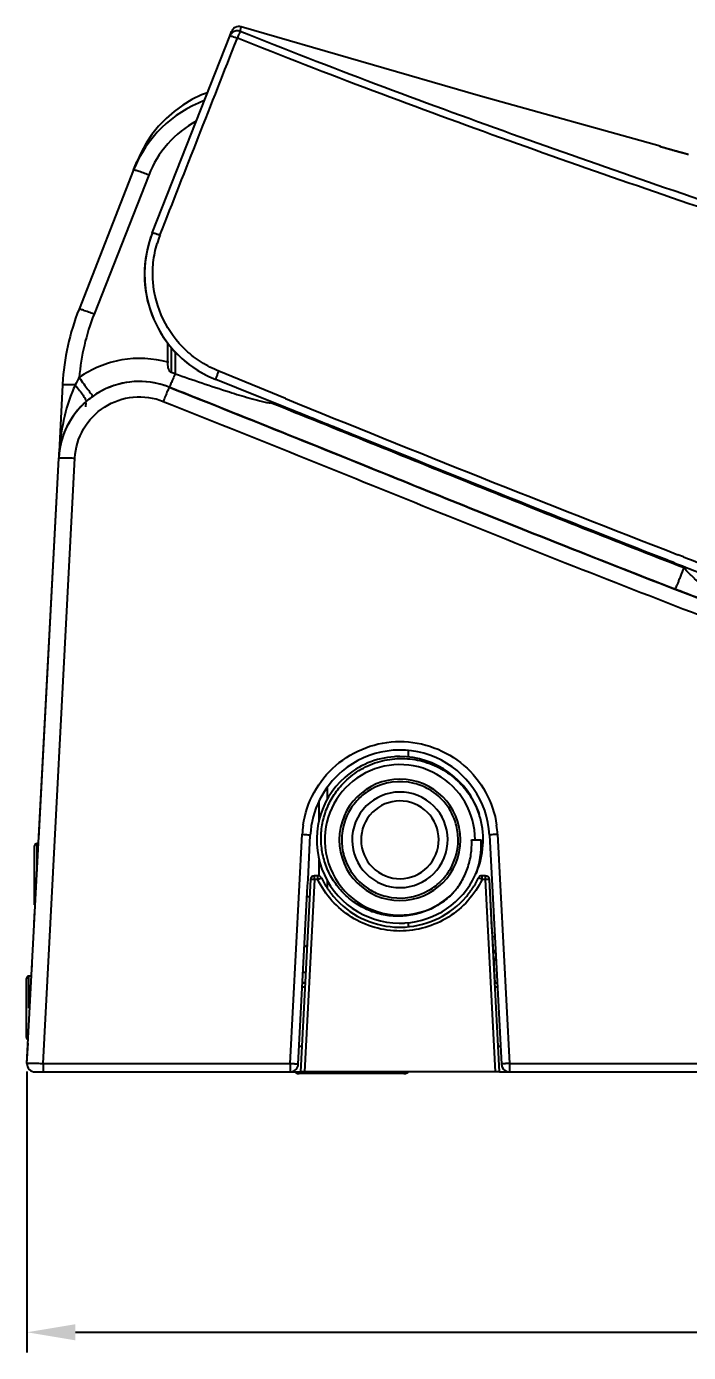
# Model space of a CAD drawing. Header units: millimetres. Extents: x 50 to 1286, y 47 to 781.
# Drawn here: x 50 to 131.9, y 47.5 to 211.5 of the extents above; entities that cross this region are included whole.
import ezdxf

# ---------------------------------------------------------------- set-up
doc = ezdxf.new("R2010")
doc.units = ezdxf.units.MM
doc.header["$LTSCALE"] = 20
doc.layers.add('00_COMPONENTS', color=7, linetype='Continuous')
doc.layers.add('____', color=7, linetype='Continuous')
doc.styles.add('유형1', font='gbeitc.shx', dxfattribs={"height": 8})
doc.dimstyles.new('ISO-25', dxfattribs={"dimtxt": 2.5, "dimasz": 3, "dimexe": 1.25, "dimexo": 0.5, "dimgap": 1, "dimtad": 3, "dimtoh": 1, "dimdsep": 46, "dimtxsty": '유형1', "dimcen": 2.5, "dimclrd": 5, "dimclre": 5, "dimclrt": 5, "dimadec": 0, "dimazin": 0, "dimtfac": 1, "dimtmove": 0, "dimatfit": 3, "dimfxl": 1, "dimarcsym": 0})

# ---------------------------------------------------------------- blocks, each defined once
blk = doc.blocks.new('*D1')
at = {"layer": '____', "color": 2, "lineweight": -2}
for p, q in [((582.05, 95.19), (582.05, 47.5)), ((50.09, 82.24), (50.09, 47.5)), ((56.09, 50), (576.05, 50))]:
    blk.add_line(p, q, dxfattribs=at)
at = {"layer": '____', "color": 2}
for points in [[(56.09, 51), (56.09, 49), (50.09, 50)], [(576.05, 51), (576.05, 49), (582.05, 50)]]:
    blk.add_solid(points, dxfattribs=at)
at = {"layer": 'Defpoints', "color": 0}
for p in [(582.05, 96.19), (50.09, 83.24), (582.05, 50)]:
    blk.add_point(p, dxfattribs=at)
at = {"layer": '____', "color": 2, "insert": (316.07, 55), "char_height": 8, "attachment_point": 5, "style": '유형1'}
blk.add_mtext('532', dxfattribs=at)

msp = doc.modelspace()

# ---------------------------------------------------------------- linework, layer by layer
at = {"layer": '00_COMPONENTS', "color": 7, "linetype": 'Continuous'}
for p, q in [((65.64, 186.034), (75.175, 210.287)), ((75.175, 210.287), (75.388, 210.831)), ((75.388, 210.831), (75.175, 210.287)), ((76.602, 211.424), (76.602, 211.424)), ((72.419, 203.277), (71.694, 203.002)), ((128.437, 196.658), (128.437, 196.658)), ((63.29, 193.723), (56.528, 176.522)), ((63.29, 193.723), (63.683, 194.721)), ((63.683, 194.721), (63.29, 193.721)), ((65.6, 185.932), (65.64, 186.034)), ((54.489, 167.118), (54.016, 158.097)), ((54.489, 167.118), (54.016, 158.097)), ((54.489, 167.118), (54.489, 167.118)), ((57.378, 164.921), (57.352, 164.43)), ((80.215, 164.957), (80.597, 164.957)), ((50.088, 83.245), (54.016, 158.097)), ((51.546, 111.037), (54.016, 158.097)), ((97.233, 121.936), (97.233, 121.138)), ((87.233, 117.374), (87.233, 115.894)), ((51.033, 110.087), (51.033, 110.142)), ((51.033, 110.105), (51.033, 110.132)), ((51.033, 106.492), (51.033, 110.105)), ((51.033, 106.492), (51.033, 110.087)), ((51.515, 110.442), (51.333, 110.442)), ((84.861, 105.999), (85.148, 111.473)), ((105.101, 110.892), (105.533, 110.892)), ((105.533, 110.892), (106.284, 110.892)), ((107.317, 111.473), (107.604, 105.999)), ((51.033, 102.852), (51.033, 106.492)), ((51.033, 102.842), (51.033, 106.492)), ((83.663, 83.14), (84.817, 105.163)), ((85.16, 105.984), (83.914, 82.192)), ((84.817, 105.163), (84.861, 105.999)), ((86.067, 106.457), (85.66, 106.457)), ((86.067, 106.457), (85.66, 106.457)), ((87.233, 105.892), (87.233, 104.923)), ((106.805, 106.457), (106.398, 106.457)), ((106.805, 106.457), (106.398, 106.457)), ((107.567, 100.977), (107.305, 105.984)), ((108.551, 82.192), (107.305, 105.984)), ((107.604, 105.999), (107.646, 105.206)), ((107.646, 105.206), (108.802, 83.14)), ((50.998, 100.592), (51.079, 102.137)), ((97.233, 100.647), (97.233, 100.139)), ((107.624, 99.891), (107.567, 100.977)), ((107.624, 99.891), (107.975, 93.192)), ((107.977, 98.892), (107.676, 98.892)), ((107.977, 98.892), (107.676, 98.892)), ((50.684, 94.637), (50.733, 95.575)), ((50.684, 94.637), (50.733, 95.575)), ((107.855, 95.892), (107.834, 95.9)), ((107.855, 95.892), (107.855, 95.481)), ((50.033, 93.687), (50.033, 93.742)), ((50.033, 93.705), (50.033, 93.732)), ((50.033, 90.092), (50.033, 93.705)), ((50.033, 90.092), (50.033, 93.687)), ((50.61, 94.042), (50.333, 94.042)), ((84.558, 94.492), (84.258, 94.492)), ((84.49, 93.192), (84.19, 93.192)), ((84.19, 93.192), (84.49, 93.192)), ((107.975, 93.192), (108.275, 93.192)), ((50.033, 86.452), (50.033, 90.092)), ((50.033, 86.442), (50.033, 90.092)), ((50.087, 83.245), (50.218, 85.737)), ((50.087, 83.245), (50.218, 85.737)), ((51.086, 82.192), (52.085, 82.192)), ((52.085, 82.192), (82.664, 82.192)), ((82.664, 82.192), (83.914, 82.192)), ((84.83, 81.992), (83.75, 81.992)), ((84.412, 82.192), (83.914, 82.192)), ((108.051, 82.192), (84.412, 82.192)), ((85.24, 81.992), (84.83, 81.992)), ((95.225, 81.992), (85.24, 81.992)), ((95.635, 81.992), (95.225, 81.992)), ((96.715, 81.992), (95.635, 81.992)), ((108.551, 82.192), (108.051, 82.192)), ((108.551, 82.192), (109.801, 82.192)), ((109.801, 82.192), (138.184, 82.192))]:
    msp.add_line(p, q, dxfattribs=at)
at = {"layer": '00_COMPONENTS', "color": 9, "linetype": 'Continuous'}
for p, q in [((76.08, 209.932), (76.12, 210.033)), ((76.478, 210.85), (76.601, 211.425)), ((128.437, 196.657), (128.437, 196.658)), ((128.437, 196.603), (128.437, 196.657)), ((65.152, 193.096), (58.389, 175.895)), ((67.935, 171.793), (67.935, 168.684)), ((68.416, 171.237), (68.416, 168.528)), ((82.064, 165.48), (73.831, 168.845)), ((80.215, 165.096), (80.215, 164.94)), ((81.616, 164.378), (80.215, 164.94)), ((52.085, 83.245), (56.013, 158.097)), ((131.318, 145.885), (130.638, 146.148)), ((131.345, 144.528), (131.329, 144.702)), ((86.233, 113.356), (86.233, 115.687)), ((82.663, 83.245), (84.148, 111.578)), ((108.315, 111.578), (109.799, 83.245)), ((51.333, 106.964), (51.333, 110.442)), ((86.233, 106.457), (86.233, 108.43)), ((85.659, 105.984), (84.412, 82.192)), ((85.659, 105.984), (85.66, 106.457)), ((86.066, 105.984), (85.659, 105.984)), ((86.066, 105.984), (86.067, 106.457)), ((86.233, 106.429), (86.233, 106.457)), ((106.804, 105.984), (106.397, 105.984)), ((108.051, 82.192), (106.804, 105.984)), ((50.333, 90.092), (50.333, 94.042)), ((84.165, 92.718), (84.465, 92.718)), ((108, 92.718), (108.3, 92.718)), ((83.781, 85.388), (84.081, 85.388)), ((108.384, 85.388), (108.684, 85.388)), ((52.085, 83.245), (52.085, 82.192)), ((52.085, 83.245), (82.663, 83.245)), ((82.663, 83.245), (82.664, 82.192))]:
    msp.add_line(p, q, dxfattribs=at)
at = {"layer": '00_COMPONENTS', "color": 7, "linetype": 'Continuous'}
for points in [[(128.437, 196.658), (106.2, 202.864), (76.602, 211.424)], [(71.694, 203.002), (70.502, 202.424), (69.368, 201.741), (68.294, 200.959), (67.295, 200.09), (66.382, 199.142), (65.559, 198.119), (64.83, 197.03), (64.203, 195.892), (63.683, 194.721)], [(131.937, 195.621), (131.897, 195.632), (131.824, 195.652), (131.75, 195.672), (131.677, 195.692), (131.604, 195.713), (131.531, 195.733), (131.459, 195.752), (131.387, 195.772), (131.315, 195.792), (131.244, 195.812), (131.173, 195.831), (131.103, 195.851), (131.033, 195.87), (130.964, 195.889), (130.895, 195.908), (130.827, 195.927), (130.76, 195.945), (130.693, 195.964), (130.627, 195.982), (130.562, 196), (130.497, 196.018), (130.433, 196.036), (130.37, 196.054), (130.308, 196.071), (130.247, 196.088), (130.186, 196.105), (130.127, 196.121), (130.068, 196.138), (130.01, 196.154), (129.953, 196.17), (129.897, 196.185), (129.842, 196.201), (129.788, 196.216), (129.735, 196.231), (129.684, 196.245), (129.633, 196.259), (129.583, 196.273), (129.534, 196.287), (129.486, 196.3), (129.44, 196.314), (129.394, 196.326), (129.35, 196.339), (129.306, 196.351), (129.264, 196.363), (129.223, 196.375), (129.183, 196.386), (129.144, 196.397), (129.107, 196.408), (129.07, 196.418), (129.035, 196.428), (129, 196.438), (128.967, 196.447), (128.935, 196.456), (128.904, 196.465), (128.874, 196.474), (128.846, 196.482), (128.818, 196.49), (128.792, 196.497), (128.766, 196.505), (128.742, 196.512), (128.719, 196.518), (128.697, 196.525), (128.676, 196.531), (128.656, 196.537), (128.637, 196.542), (128.619, 196.547), (128.602, 196.552), (128.586, 196.557), (128.571, 196.561), (128.557, 196.565), (128.545, 196.569), (128.533, 196.573), (128.522, 196.576), (128.512, 196.579), (128.503, 196.582), (128.495, 196.584), (128.488, 196.586), (128.482, 196.588), (128.476, 196.59), (128.472, 196.591), (128.469, 196.592), (128.467, 196.593)], [(130.205, 196.1), (130.145, 196.117), (130.086, 196.134), (130.027, 196.15), (129.97, 196.166), (129.914, 196.182), (129.858, 196.197), (129.804, 196.212), (129.751, 196.227), (129.698, 196.242), (129.647, 196.256), (129.597, 196.27), (129.548, 196.284), (129.5, 196.298), (129.453, 196.311), (129.407, 196.324), (129.362, 196.336), (129.318, 196.349), (129.275, 196.361), (129.234, 196.372), (129.194, 196.384), (129.154, 196.395), (129.116, 196.406), (129.079, 196.416), (129.043, 196.426), (129.009, 196.436), (128.975, 196.446), (128.943, 196.455), (128.912, 196.464), (128.881, 196.472), (128.852, 196.481), (128.824, 196.489), (128.798, 196.496), (128.772, 196.504), (128.747, 196.511), (128.724, 196.518), (128.702, 196.524), (128.68, 196.53), (128.66, 196.536), (128.641, 196.542), (128.623, 196.547), (128.605, 196.552), (128.59, 196.557)], [(131.198, 195.825), (131.127, 195.845), (131.057, 195.864), (130.987, 195.883), (130.918, 195.902), (130.85, 195.921), (130.782, 195.94), (130.715, 195.959), (130.648, 195.977), (130.583, 195.995), (130.518, 196.013), (130.453, 196.031), (130.39, 196.049), (130.327, 196.066), (130.266, 196.083), (130.205, 196.1)], [(131.937, 195.622), (131.925, 195.625), (131.851, 195.645), (131.778, 195.665), (131.704, 195.686), (131.631, 195.706), (131.558, 195.726), (131.485, 195.746), (131.412, 195.766), (131.34, 195.786), (131.269, 195.805), (131.198, 195.825)]]:
    msp.add_lwpolyline(points, dxfattribs=at)
for centre, radius, start, end in [((76.319, 210.465), 1, 148.23473, 158.53882), ((76.319, 210.465), 1, 117.32248, 148.23473), ((76.106, 209.922), 1, 68.17309, 128.33482), ((76.319, 210.465), 1, 73.56955, 117.32248), ((89.524, 204.784), 14.395, 158.17848, 158.6237), ((77.264, 188.229), 15.015, 110.3873, 158.53746), ((78.629, 180.81), 14, 158.53882, 243.27022), ((78.629, 180.81), 14, 158.53882, 163.53864), ((78.629, 180.81), 14, 163.53864, 243.27834), ((84.448, 165.546), 30, 158.53882, 176.74762), ((366.68, 176.127), 299.241, 180.71701, 181.18559), ((64.002, 157.573), 10, 68.31993, 176.99589), ((84.448, 165.546), 30, 176.74762, 176.99589), ((64.002, 157.573), 10, 73.30703, 120.19047), ((63.892, 155.455), 13.834, 70.91134, 73.00488), ((205.857, 565.283), 419.887, 250.89328, 251.37002), ((141.665, 374.395), 218.495, 251.33016, 252.27097), ((78.629, 180.81), 14, 243.27022, 248.24584), ((78.629, 180.81), 14, 243.27834, 248.24584), ((-1564.008, -3935.152), 4417.636, 68.128594, 68.243562), ((64.002, 157.573), 10, 124.96243, 130.40256), ((64.002, 157.573), 10, 120.19047, 124.96243), ((64.002, 157.573), 10, 68.31993, 73.30703), ((64.002, 157.573), 10, 135.18898, 172.36196), ((64.002, 157.573), 10, 131.39197, 135.19063), ((64.002, 157.573), 10, 130.40256, 131.39197), ((64.002, 157.573), 10, 171.22474, 176.99589), ((64.002, 157.573), 10, 172.3669, 176.99589), ((64.002, 157.573), 10, 172.36196, 173.67148), ((734.809, 1703.022), 1671.097, 248.790333, 248.928474), ((96.233, 110.892), 11.1, 3, 130.01807), ((96.233, 110.892), 9.3, 360, 181.56039), ((96.233, 110.892), 10.3, 93.94332, 131.44201), ((96.233, 110.892), 10.3, 90, 93.94332), ((96.233, 110.892), 10.3, 18.05184, 90), ((96.233, 110.892), 11.1, 130.01807, 177), ((96.233, 110.892), 10.3, 131.44201, 269.58351), ((96.233, 110.892), 7.5, 90, 270), ((96.233, 110.892), 7.2, 75.93721, 119.96305), ((96.233, 110.892), 7.5, 270, 90), ((96.233, 110.892), 7.2, 119.96305, 135.94673), ((96.233, 110.892), 7.2, 59.97053, 75.93721), ((96.233, 110.892), 7.2, 15.94136, 59.97053), ((96.233, 110.892), 7.2, 135.94673, 152.1499), ((96.233, 110.892), 7.2, 152.1499, 179.95844), ((96.233, 110.892), 10.3, 337.24191, 14.81389), ((96.337, 110.716), 10.254, 18.46782, 18.73243), ((96.233, 110.892), 10.3, 14.81389, 17.35884), ((96.233, 110.892), 7.2, 359.95844, 15.94136), ((51.333, 110.142), 0.3, 90, 180), ((96.233, 110.892), 9.3, 181.56039, 314.68617), ((96.233, 110.892), 7.2, 179.95844, 195.94136), ((96.233, 110.892), 7.2, 332.1499, 359.95844), ((95.956, 110.347), 10.342, 338.72249, 3.02067), ((96.233, 110.892), 7.2, 195.94136, 239.97053), ((96.233, 110.892), 7.2, 315.94673, 332.1499), ((96.233, 110.892), 10.3, 334.78507, 335.33782), ((96.233, 110.892), 10.3, 335.33782, 337.24191), ((85.66, 105.957), 0.5, 90, 177), ((85.66, 105.957), 0.5, 94.14599, 177), ((85.66, 105.957), 0.5, 90, 94.14599), ((86.067, 105.957), 0.5, 25.89386, 90), ((86.067, 105.957), 0.5, 85.72624, 90), ((86.067, 105.957), 0.5, 25.89386, 38.71507), ((96.233, 110.892), 10.8, 205.89386, 211.66414), ((96.233, 110.892), 10.8, 211.66414, 213.60519), ((96.233, 110.892), 10.3, 273.52549, 334.78507), ((96.233, 110.892), 7.2, 299.96305, 315.94673), ((96.233, 110.892), 10.8, 326.41447, 328.34229), ((96.233, 110.892), 10.8, 328.34229, 334.10614), ((106.398, 105.957), 0.5, 90, 154.10614), ((106.805, 105.957), 0.5, 85.854, 90), ((106.805, 105.957), 0.5, 3, 90), ((85.233, 101.892), 2, 95.24233, 104.06933), ((96.233, 110.892), 10.8, 213.60519, 215.55213), ((96.233, 110.892), 10.8, 215.55213, 217.50177), ((96.233, 110.892), 10.8, 217.50177, 219.43743), ((96.233, 110.892), 10.8, 219.43743, 220.66483), ((96.233, 110.892), 10.8, 220.66483, 266.5455), ((96.233, 110.892), 7.2, 239.97053, 255.93721), ((96.233, 110.892), 7.2, 255.93721, 299.96305), ((96.233, 110.892), 10.8, 273.45977, 319.33534), ((96.233, 110.892), 10.8, 319.33534, 320.59239), ((96.233, 110.892), 10.8, 320.59239, 322.54647), ((96.233, 110.892), 10.8, 322.54647, 324.48028), ((96.233, 110.892), 10.8, 324.48028, 326.41447), ((96.233, 110.892), 10.8, 266.5455, 267.99542), ((96.233, 110.892), 10.8, 267.99542, 268.13042), ((96.233, 110.892), 10.8, 268.13042, 269.96666), ((96.233, 110.892), 10.3, 269.58351, 273.04459), ((96.233, 110.892), 10.8, 269.96666, 270.05923), ((96.233, 110.892), 10.8, 270.05923, 271.91635), ((96.233, 110.892), 10.8, 271.91635, 271.9935), ((96.233, 110.892), 10.8, 271.9935, 273.45977), ((96.233, 110.892), 10.3, 273.04459, 273.52549), ((84.033, 99.142), 1.5, 285.2172, 297.84784), ((104.733, 98.392), 4, 321.31781, 327.77065), ((50.333, 93.742), 0.3, 90, 180), ((50.333, 86.442), 0.3, 180, 252.13814), ((51.086, 83.192), 1, 176.99589, 269.99995), ((82.664, 83.192), 1, 270, 335.48456), ((83.75, 82.992), 1, 247.81136, 258.48485), ((83.75, 82.992), 1, 258.48485, 270), ((82.664, 83.192), 1, 335.48456, 357), ((96.715, 82.992), 1, 270, 281.49106), ((96.715, 82.992), 1, 281.49106, 306.58829), ((109.801, 83.192), 1, 183, 192.66668), ((109.801, 83.192), 1, 183, 192.66668), ((109.801, 83.192), 1, 192.66668, 204.42399), ((109.801, 83.192), 1, 192.66668, 234.40246), ((109.801, 83.192), 1, 204.42399, 260.33335), ((109.801, 83.192), 1, 234.40246, 244.50965), ((109.801, 83.192), 1, 244.50965, 260.33335), ((109.801, 83.192), 1, 260.33335, 270), ((109.801, 83.192), 1, 260.33335, 270)]:
    msp.add_arc(centre, radius, start, end, dxfattribs=at)
at = {"layer": '00_COMPONENTS', "color": 9, "linetype": 'Continuous'}
for centre, radius, start, end in [((80.461, 180.391), 14.882, 159.1952, 163.4169), ((84.592, 165.617), 28.146, 158.58279, 175.00146), ((67.714, 161.501), 12.95, 149.52091, 154.19559), ((70.203, 160.444), 15.652, 154.68104, 158.23235), ((1155.257, 2791.339), 2836.703, 247.770081, 248.82604), ((842.797, 1989.538), 1976.173, 248.898028, 249.146732), ((96.233, 110.892), 5.91, 332.1499, 152.1499), ((96.233, 110.892), 4.806, 332.1499, 152.1499), ((96.233, 110.892), 5.91, 152.1499, 332.1499), ((96.233, 110.892), 4.806, 152.1499, 332.1499), ((96.184, 110.947), 12.052, 171.63872, 176.99832), ((96.235, 110.941), 12.097, 3.02062, 8.41058), ((104.733, 98.392), 3.5, 330.99187, 341.97106)]:
    msp.add_arc(centre, radius, start, end, dxfattribs=at)
for points in [[(66.549, 185.677), (69.726, 193.762), (72.903, 201.847), (76.08, 209.932)], [(57.409, 165.139), (57.41, 165.117), (57.407, 165.089), (57.39, 165.075)], [(109.799, 83.245), (119.26, 83.245), (128.721, 83.246), (138.182, 83.247)]]:
    msp.add_open_spline(points, degree=3, dxfattribs=at)
at = {"layer": '00_COMPONENTS', "color": 7, "linetype": 'Continuous'}
for points in [[(75.175, 210.287), (75.238, 210.449), (75.349, 210.598), (75.485, 210.706)], [(72.398, 164.993), (70.863, 165.605), (69.297, 166.229), (67.696, 166.865)], [(84.407, 163.413), (83.495, 163.78), (82.583, 164.146), (81.67, 164.513)], [(131.439, 141.439), (131.049, 141.589), (130.66, 141.74), (130.269, 141.891)], [(134.329, 140.325), (133.371, 140.693), (132.408, 141.065), (131.439, 141.439)]]:
    msp.add_open_spline(points, degree=3, dxfattribs=at)
at = {"layer": '00_COMPONENTS', "color": 9, "linetype": 'Continuous'}
for points, knots in [([(75.175, 210.287), (75.178, 210.296), (75.213, 210.304), (75.306, 210.294), (75.502, 210.247), (75.786, 210.156), (76.003, 210.077), (76.119, 210.031)], [0, 0, 0, 0, 0.0279999, 0.0870775, 0.3020028, 0.6215166, 1, 1, 1, 1]), ([(212.223, 164.318), (200.725, 167.631), (177.8, 174.499), (143.63, 185.508), (115.336, 195.242), (92.846, 203.466), (81.678, 207.801), (76.119, 210.032)], [0, 0, 0, 0, 0.2499332, 0.4998339, 0.7498083, 0.8748868, 1, 1, 1, 1]), ([(71.037, 199.762), (69.716, 199.04), (67.303, 197.127), (65.702, 194.496), (65.152, 193.096)], [0, 0, 0, 0, 0.5002148, 1, 1, 1, 1]), ([(128.442, 196.601), (128.441, 196.602), (128.44, 196.602), (128.437, 196.603), (128.437, 196.603)], [0, 0, 0, 0, 0.7281152, 1, 1, 1, 1]), ([(131.937, 195.621), (131.51, 195.738), (130.715, 195.959), (129.657, 196.248), (128.922, 196.467), (128.548, 196.561), (128.442, 196.601)], [0, 0, 0, 0, 0.3654373, 0.6825425, 0.906186, 1, 1, 1, 1]), ([(65.152, 193.096), (64.918, 193.188), (64.577, 193.318), (64.143, 193.476), (63.864, 193.573), (63.639, 193.645), (63.458, 193.703), (63.367, 193.717), (63.296, 193.736), (63.29, 193.723)], [0, 0, 0, 0, 0.3822012, 0.555085, 0.7058784, 0.8295468, 0.9214103, 0.9785408, 1, 1, 1, 1]), ([(65.6, 185.932), (65.603, 185.941), (65.638, 185.948), (65.732, 185.939), (65.93, 185.893), (66.215, 185.802), (66.433, 185.722), (66.549, 185.677)], [0, 0, 0, 0, 0.0284316, 0.0876825, 0.3025366, 0.6225407, 1, 1, 1, 1]), ([(73.831, 168.845), (73.089, 169.154), (71.644, 169.88), (69.096, 171.847), (66.668, 175.141), (65.607, 179.087), (65.643, 182.295), (65.97, 183.872), (66.198, 184.638)], [0, 0, 0, 0, 0.1256871, 0.25123, 0.5008507, 0.7499682, 0.874978, 1, 1, 1, 1]), ([(58.389, 175.895), (58.156, 175.986), (57.815, 176.117), (57.38, 176.274), (57.102, 176.372), (56.877, 176.444), (56.696, 176.502), (56.605, 176.516), (56.533, 176.535), (56.528, 176.522)], [0, 0, 0, 0, 0.3822044, 0.5550888, 0.7058824, 0.8295507, 0.9214137, 0.9785432, 1, 1, 1, 1]), ([(67.503, 169.944), (65.675, 170.455), (61.744, 170.656), (58.108, 169.156), (56.553, 168.069)], [0, 0, 0, 0, 0.500117, 1, 1, 1, 1]), ([(56.553, 168.069), (56.742, 167.8), (57.1, 167.296), (57.585, 166.622), (57.956, 166.135), (58.155, 165.876), (58.234, 165.795)], [0, 0, 0, 0, 0.3493642, 0.6551414, 0.880226, 1, 1, 1, 1]), ([(68.416, 168.528), (68.323, 168.299), (68.189, 167.974), (68.019, 167.57), (67.916, 167.326), (67.831, 167.139), (67.769, 166.984), (67.725, 166.925), (67.707, 166.861), (67.696, 166.865)], [0, 0, 0, 0, 0.4077695, 0.5806145, 0.7269656, 0.8441252, 0.9296022, 0.9818098, 1, 1, 1, 1]), ([(73.441, 167.807), (73.434, 167.81), (73.458, 167.85), (73.463, 167.9), (73.506, 168.003), (73.551, 168.13), (73.612, 168.288), (73.705, 168.529), (73.78, 168.717), (73.831, 168.845)], [0, 0, 0, 0, 0.0204624, 0.0790758, 0.173569, 0.3002163, 0.4533019, 0.6267426, 1, 1, 1, 1]), ([(55.667, 166.249), (55.148, 164.953), (54.416, 162.25), (54.089, 159.48), (54.016, 158.097)], [0, 0, 0, 0, 0.5018589, 1, 1, 1, 1]), ([(56.055, 167.138), (55.848, 167.146), (55.474, 167.158), (55.034, 167.163), (54.761, 167.157), (54.616, 167.15), (54.545, 167.138), (54.49, 167.129), (54.489, 167.118)], [0, 0, 0, 0, 0.3953151, 0.7156857, 0.8355072, 0.9238249, 0.9786358, 1, 1, 1, 1]), ([(56.013, 158.097), (56.079, 159.347), (56.821, 161.855), (59.519, 164.666), (63.201, 165.947), (65.792, 165.574), (66.957, 165.111)], [0, 0, 0, 0, 0.2498371, 0.4997862, 0.7498704, 1, 1, 1, 1]), ([(56.055, 167.138), (56.239, 166.918), (56.573, 166.505), (56.999, 165.932), (57.27, 165.494), (57.403, 165.238), (57.409, 165.139)], [0, 0, 0, 0, 0.3549688, 0.6572245, 0.8777085, 1, 1, 1, 1]), ([(58.234, 165.795), (58.242, 165.787), (58.251, 165.779), (58.268, 165.765), (58.272, 165.768)], [0, 0, 0, 0, 0.715453, 1, 1, 1, 1]), ([(67.696, 166.865), (67.693, 166.866), (67.686, 166.849), (67.664, 166.817), (67.62, 166.714), (67.551, 166.562), (67.46, 166.346), (67.351, 166.085), (67.18, 165.668), (67.048, 165.339), (66.957, 165.111)], [0, 0, 0, 0, 0.0052026, 0.0196536, 0.0759267, 0.1671706, 0.2904315, 0.4411606, 0.614492, 1, 1, 1, 1]), ([(66.957, 165.111), (72.491, 162.912), (83.547, 158.485), (100.108, 151.79), (116.687, 145.135), (138.877, 136.479), (166.784, 126.091), (189.347, 118.436), (200.706, 114.854)], [0, 0, 0, 0, 0.1249953, 0.2499897, 0.3749852, 0.4999839, 0.7499876, 1, 1, 1, 1]), ([(131.345, 144.528), (123.023, 147.752), (106.435, 154.341), (89.898, 161.054), (81.616, 164.378)], [0, 0, 0, 0, 0.5000052, 1, 1, 1, 1]), ([(54.016, 158.097), (54.017, 158.111), (54.092, 158.118), (54.186, 158.133), (54.379, 158.138), (54.62, 158.141), (54.92, 158.137), (55.39, 158.126), (55.759, 158.11), (56.013, 158.097)], [0, 0, 0, 0, 0.0218096, 0.0792366, 0.1714238, 0.2953931, 0.4463622, 0.6191847, 1, 1, 1, 1]), ([(131.345, 144.528), (131.212, 144.186), (131.018, 143.692), (130.769, 143.066), (130.61, 142.672), (130.478, 142.352), (130.387, 142.134), (130.33, 142.009), (130.302, 141.943), (130.283, 141.916), (130.273, 141.889), (130.269, 141.891)], [0, 0, 0, 0, 0.3857428, 0.5590988, 0.7098154, 0.8330415, 0.9242409, 0.9568457, 0.9804661, 0.9948815, 1, 1, 1, 1]), ([(133.521, 142.441), (133.523, 142.417), (133.364, 142.545), (133.27, 142.627), (132.984, 142.892), (132.699, 143.167), (132.37, 143.49), (131.917, 143.943), (131.574, 144.292), (131.345, 144.528)], [0, 0, 0, 0, 0.0235371, 0.1031019, 0.2212689, 0.3617389, 0.5142749, 0.6736527, 1, 1, 1, 1]), ([(84.26, 112.7), (84.467, 114.113), (85.396, 116.891), (88.147, 120.291), (91.915, 122.525), (96.226, 123.303), (100.537, 122.53), (104.307, 120.299), (107.062, 116.901), (107.993, 114.124), (108.202, 112.71)], [0, 0, 0, 0, 0.1249667, 0.2499112, 0.3749232, 0.4999823, 0.6250458, 0.7500693, 0.8750259, 1, 1, 1, 1]), ([(84.148, 111.578), (84.276, 111.571), (84.511, 111.557), (84.791, 111.534), (84.968, 111.513), (85.065, 111.5), (85.111, 111.488), (85.149, 111.48), (85.148, 111.473)], [0, 0, 0, 0, 0.3802586, 0.704155, 0.8282804, 0.9206176, 0.9781519, 1, 1, 1, 1]), ([(108.315, 111.578), (108.188, 111.572), (107.953, 111.557), (107.673, 111.534), (107.497, 111.513), (107.4, 111.501), (107.354, 111.488), (107.317, 111.48), (107.317, 111.473)], [0, 0, 0, 0, 0.3804157, 0.7042548, 0.828324, 0.9206128, 0.9781227, 1, 1, 1, 1]), ([(85.659, 105.984), (85.596, 105.987), (85.503, 105.991), (85.386, 105.994), (85.312, 105.995), (85.25, 105.994), (85.205, 105.992), (85.177, 105.99), (85.165, 105.987), (85.16, 105.985), (85.16, 105.984)], [0, 0, 0, 0, 0.3811627, 0.5532651, 0.7041572, 0.8280883, 0.9204149, 0.9778284, 0.9930044, 1, 1, 1, 1]), ([(86.066, 105.984), (86.095, 105.997), (86.152, 106.025), (86.234, 106.063), (86.31, 106.098), (86.377, 106.127), (86.433, 106.15), (86.474, 106.166), (86.5, 106.174), (86.512, 106.177), (86.516, 106.177), (86.517, 106.176)], [0, 0, 0, 0, 0.1953964, 0.3827235, 0.5549162, 0.7056226, 0.8292253, 0.9211888, 0.978249, 0.9931994, 1, 1, 1, 1]), ([(106.397, 105.984), (105.939, 105.039), (104.75, 103.269), (102.309, 101.216), (99.393, 99.915), (96.231, 99.47), (93.07, 99.915), (90.154, 101.217), (87.713, 103.269), (86.525, 105.039), (86.066, 105.984)], [0, 0, 0, 0, 0.1249423, 0.2499319, 0.3749615, 0.5000135, 0.625063, 0.7500857, 0.8750661, 1, 1, 1, 1]), ([(106.397, 105.984), (106.368, 105.997), (106.312, 106.025), (106.23, 106.063), (106.154, 106.097), (106.087, 106.127), (106.032, 106.15), (105.991, 106.166), (105.965, 106.174), (105.953, 106.177), (105.949, 106.177), (105.948, 106.176)], [0, 0, 0, 0, 0.1955678, 0.3829857, 0.5552075, 0.7059002, 0.8294636, 0.9213754, 0.978376, 0.9932853, 1, 1, 1, 1]), ([(106.397, 105.984), (106.398, 106.015), (106.397, 106.076), (106.397, 106.164), (106.397, 106.245), (106.397, 106.316), (106.398, 106.367), (106.398, 106.401), (106.398, 106.421), (106.398, 106.436), (106.397, 106.448), (106.399, 106.453), (106.397, 106.457), (106.398, 106.457)], [0, 0, 0, 0, 0.1977562, 0.3865738, 0.5593975, 0.7101955, 0.8334854, 0.8833969, 0.9248515, 0.9575032, 0.9810269, 0.9952256, 1, 1, 1, 1]), ([(106.804, 105.984), (106.805, 106.015), (106.805, 106.076), (106.804, 106.164), (106.805, 106.245), (106.805, 106.316), (106.805, 106.367), (106.805, 106.401), (106.805, 106.421), (106.805, 106.436), (106.805, 106.448), (106.805, 106.453), (106.804, 106.457), (106.805, 106.457)], [0, 0, 0, 0, 0.1977398, 0.3865433, 0.5593528, 0.7101388, 0.8334187, 0.8833265, 0.9247784, 0.9574274, 0.9809517, 0.9951508, 1, 1, 1, 1]), ([(107.305, 105.984), (107.305, 105.985), (107.3, 105.987), (107.288, 105.99), (107.26, 105.992), (107.215, 105.994), (107.153, 105.995), (107.078, 105.994), (106.96, 105.991), (106.868, 105.987), (106.804, 105.984)], [0, 0, 0, 0, 0.0070048, 0.0221939, 0.0796498, 0.1720339, 0.2960232, 0.4469549, 0.6190563, 1, 1, 1, 1]), ([(50.088, 83.245), (50.088, 83.258), (50.167, 83.247), (50.254, 83.268), (50.45, 83.263), (50.689, 83.268), (50.99, 83.265), (51.46, 83.259), (51.83, 83.251), (52.085, 83.245)], [0, 0, 0, 0, 0.0199169, 0.0769092, 0.1691923, 0.2933323, 0.4446501, 0.6173213, 1, 1, 1, 1]), ([(82.663, 83.245), (82.791, 83.249), (82.977, 83.232), (83.212, 83.207), (83.363, 83.192), (83.483, 83.184), (83.581, 83.159), (83.623, 83.161), (83.662, 83.133), (83.663, 83.14)], [0, 0, 0, 0, 0.3804747, 0.5538198, 0.7050421, 0.8291679, 0.9218775, 0.9800581, 1, 1, 1, 1]), ([(109.799, 83.245), (109.672, 83.249), (109.486, 83.232), (109.252, 83.207), (109.101, 83.192), (108.982, 83.184), (108.883, 83.159), (108.842, 83.161), (108.803, 83.133), (108.802, 83.14)], [0, 0, 0, 0, 0.3806483, 0.55398, 0.7051544, 0.8292201, 0.9218815, 0.9800427, 1, 1, 1, 1]), ([(109.799, 83.245), (109.81, 83.113), (109.802, 82.866), (109.797, 82.573), (109.802, 82.385), (109.798, 82.281), (109.795, 82.234), (109.794, 82.192), (109.801, 82.192)], [0, 0, 0, 0, 0.3775033, 0.7032061, 0.8284515, 0.9216394, 0.9793083, 1, 1, 1, 1])]:
    msp.add_open_spline(points, degree=3, knots=knots, dxfattribs=at)
at = {"layer": '00_COMPONENTS', "color": 7, "linetype": 'Continuous'}
for points, knots in [([(76.366, 210.621), (76.35, 210.587), (76.279, 210.426), (76.212, 210.264), (76.16, 210.135)], [0, 0, 0, 0, 0.2120347, 1, 1, 1, 1]), ([(76.448, 210.797), (76.442, 210.786), (76.414, 210.728), (76.387, 210.669), (76.366, 210.621)], [0, 0, 0, 0, 0.1892725, 1, 1, 1, 1]), ([(76.477, 210.85), (76.472, 210.85), (76.466, 210.823), (76.454, 210.81), (76.448, 210.797)], [0, 0, 0, 0, 0.2649378, 1, 1, 1, 1]), ([(212.471, 165.171), (200.982, 168.484), (178.073, 175.352), (143.929, 186.357), (115.656, 196.085), (93.187, 204.3), (82.032, 208.629), (76.48, 210.856)], [0, 0, 0, 0, 0.2499744, 0.499905, 0.7498894, 0.8749476, 1, 1, 1, 1]), ([(67.935, 168.684), (67.827, 168.717), (67.669, 168.919), (67.534, 169.352), (67.508, 169.703), (67.503, 169.935)], [0, 0, 0, 0, 0.2470085, 0.4942509, 1, 1, 1, 1]), ([(67.696, 166.865), (78.333, 162.637), (92.053, 157.099), (107.916, 150.698), (130.431, 141.731), (174.368, 125.078), (205.132, 115.176), (222.52, 110.285)], [0, 0, 0, 0, 0.125, 0.1875, 0.25, 0.5, 1, 1, 1, 1]), ([(75.13, 166.277), (75.548, 166.144), (76.386, 165.881), (77.647, 165.505), (78.705, 165.21), (79.56, 165.02), (79.996, 164.938), (80.215, 164.94)], [0, 0, 0, 0, 0.250008, 0.5000135, 0.7500237, 0.8749918, 1, 1, 1, 1]), ([(130.269, 141.891), (126.626, 143.301), (119.293, 146.167), (107.917, 150.698), (93.245, 156.617), (81.066, 161.533), (72.398, 164.993)], [0, 0, 0, 0, 0.2182655, 0.4295945, 0.6409235, 1, 1, 1, 1]), ([(130.236, 145.121), (129.904, 145.25), (122.601, 148.087), (109.255, 153.376), (94.339, 159.415), (86.349, 162.632), (84.407, 163.413)], [0, 0, 0, 0, 0.0216631, 0.4763368, 0.8727518, 1, 1, 1, 1]), ([(89.667, 118.323), (90.281, 118.888), (91.661, 119.864), (94.025, 120.762), (96.539, 121.053), (99.046, 120.712), (101.391, 119.761), (103.43, 118.265), (105.048, 116.322), (105.78, 114.8), (106.048, 114.01)], [0, 0, 0, 0, 0.1249908, 0.2499856, 0.3749819, 0.4999761, 0.6249762, 0.7499835, 0.8749855, 1, 1, 1, 1]), ([(102.772, 104.28), (102.328, 103.821), (101.339, 102.995), (99.637, 102.085), (97.785, 101.54), (95.862, 101.378), (93.945, 101.608), (92.114, 102.221), (90.444, 103.188), (89, 104.469), (87.837, 106.008), (87, 107.747), (86.525, 109.618), (86.427, 111.545), (86.708, 113.454), (87.353, 115.272), (88.336, 116.932), (89.196, 117.891), (89.667, 118.323)], [0, 0, 0, 0, 0.062494, 0.1249918, 0.1874887, 0.2499847, 0.3124807, 0.3749789, 0.4374796, 0.4999803, 0.5624813, 0.6249801, 0.687481, 0.7499851, 0.8124886, 0.8749944, 0.937496, 1, 1, 1, 1]), ([(102.772, 104.28), (103.172, 104.726), (103.887, 105.697), (104.652, 107.334), (105.082, 109.089), (105.133, 110.295), (105.101, 110.892)], [0, 0, 0, 0, 0.2500029, 0.5000046, 0.7500028, 1, 1, 1, 1])]:
    msp.add_open_spline(points, degree=3, knots=knots, dxfattribs=at)

# ---------------------------------------------------------------- dimensions: what is measured, and where the dimension line sits
at = {"layer": '____', "color": 2}
dim = msp.add_linear_dim(base=(582.046, 50), p1=(50.087, 83.245), p2=(582.046, 96.193), text='532', dimstyle='ISO-25', override={"dimtxt": 8, "dimasz": 6, "dimexe": 2.5, "dimexo": 1, "dimtoh": 0, "dimcen": -1, "dimclrd": 2, "dimclre": 2, "dimclrt": 2}, dxfattribs=at)
dim.commit()
dim.dimension.update_dxf_attribs({"geometry": '*D1', "text_midpoint": (316.067, 55)})

doc.saveas('drawing.dxf')
